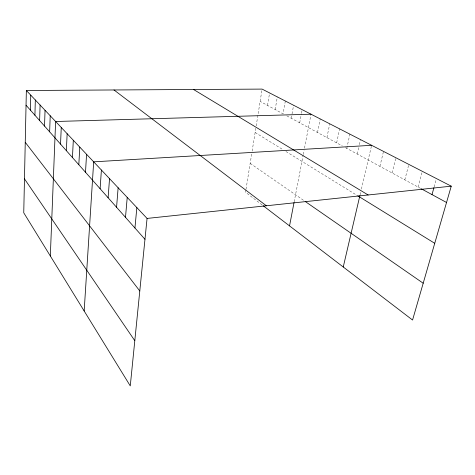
<?xml version="1.0" encoding="UTF-8"?>
<svg xmlns="http://www.w3.org/2000/svg" width="475" height="475" viewBox="0 0 475 475"><rect width="100%" height="100%" fill="white"/><g stroke="black" fill="none" stroke-linecap="round" stroke-linejoin="round"><path stroke-width="0.36" stroke-dasharray="2.38 1.78" d="M245.884 190.03L245.533 192.227L262.616 205.295M246.002 189.299L251.803 153.193M252.136 151.139L256.067 126.641M256.185 125.911L262.099 89.092M267.526 105.403L269.592 92.94M275.173 109.553L277.329 96.906M285.327 101.015L283.076 113.834L260.128 101.389M291.246 118.269L291.899 114.653M292.03 113.935L293.603 105.26M299.701 122.853L301.387 113.822M301.518 113.127L302.165 109.654M294.179 201.786L303.151 155.135M303.288 154.44L304.089 150.278M304.493 148.164L311.03 114.202M317.514 132.513L320.215 118.922M326.913 137.607L329.739 123.809M336.656 142.892L339.619 128.879M346.768 148.378L349.879 134.146M357.271 154.072L358.738 147.565M359.391 144.673L360.537 139.614M360.074 194.797L360.739 191.947M361.404 189.092L371.616 145.303M379.899 166.345L383.503 151.4M392.095 172.959L395.895 157.759M404.825 179.865L408.827 164.398M418.113 187.073L422.34 171.333M434.138 186.942L436.08 179.977M286.847 115.882L342.344 145.979M345.503 147.695L420.642 188.438M255.128 132.489L282.868 149.607M285.932 151.501L357.105 195.415M250.171 163.352L303.994 200.64"/><path stroke-width="0.71" d="M26.357 90.487L23.75 212.794L130.269 385.908L147.066 218.429L26.357 90.487L262.099 89.092L451.25 186.17L412.561 320.031L263.168 205.717M30.394 110.135L30.75 95.148M34.918 115.235L35.328 99.993M39.627 120.543L40.09 105.04M44.531 126.071L45.048 110.301M49.643 131.836L50.219 115.781M50.326 255.989L55.617 121.499L311.03 114.202M60.539 144.121L61.257 127.478M66.358 150.676L67.147 133.724M72.443 157.54L73.316 140.262M78.82 164.724L79.782 147.113M85.5 172.259L86.563 154.298M84.164 310.977L93.682 161.844L371.616 145.303M100.112 188.729L101.401 170.026M108.116 197.754L109.535 178.653M116.565 207.278L118.133 187.762M125.495 217.348L127.223 197.398M134.947 228.006L136.847 207.599M289.536 225.898L294.043 202.487M343.247 266.992L359.907 195.51M432.007 194.602L433.942 187.637M147.066 218.429L451.25 186.17M421.272 188.783L446.536 202.487M193.562 89.496L368.143 194.987M357.723 195.795L434.732 243.313M305.164 201.453L423.195 283.225M114 89.965L266.374 205.776M26.042 105.224L144.97 239.305M25.252 142.322L139.787 290.973M24.474 178.855L134.799 340.712"/></g></svg>
